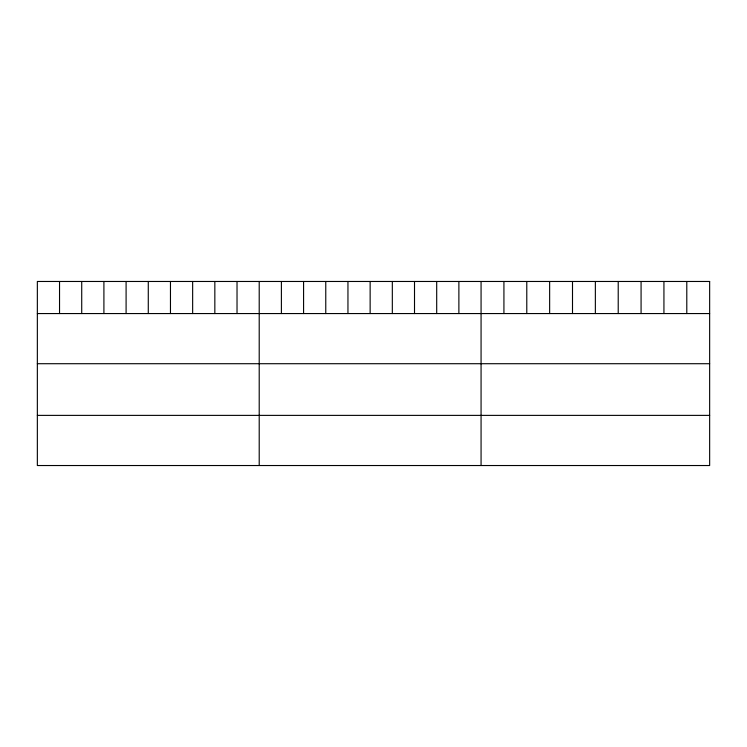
<?xml version="1.0" encoding="UTF-8"?>
<svg xmlns="http://www.w3.org/2000/svg" width="747" height="747" viewBox="0 0 747 747"><rect width="100%" height="100%" fill="white"/><g stroke="black" fill="none" stroke-linecap="round" stroke-linejoin="round"><path stroke-width="1.12" d="M37.35 313.563L709.65 313.563M37.35 363.714L709.65 363.714M37.35 415.379L709.65 415.379M686.792 281.47L686.792 313.563M663.934 281.47L663.934 313.563M641.075 281.47L641.075 313.563M618.217 281.47L618.217 313.563M595.359 281.47L595.359 313.563M572.501 281.47L572.501 313.563M549.643 281.47L549.643 313.563M526.784 281.47L526.784 313.563M503.926 281.47L503.926 313.563M481.068 281.47L481.068 465.53M458.882 281.47L458.882 313.563M436.696 281.47L436.696 313.563M414.51 281.47L414.51 313.563M392.324 281.47L392.324 313.563M370.138 281.47L370.138 313.563M347.953 281.47L347.953 313.563M325.767 281.47L325.767 313.563M303.581 281.47L303.581 313.563M281.395 281.47L281.395 313.563M259.209 281.47L259.209 465.53M237.023 281.47L237.023 313.563M214.837 281.47L214.837 313.563M192.651 281.47L192.651 313.563M170.465 281.47L170.465 313.563M148.28 281.47L148.28 313.563M126.094 281.47L126.094 313.563M103.908 281.47L103.908 313.563M81.722 281.47L81.722 313.563M59.536 281.47L59.536 313.563M709.65 281.47L37.35 281.47L37.35 465.53L709.65 465.53L709.65 281.47"/></g></svg>
